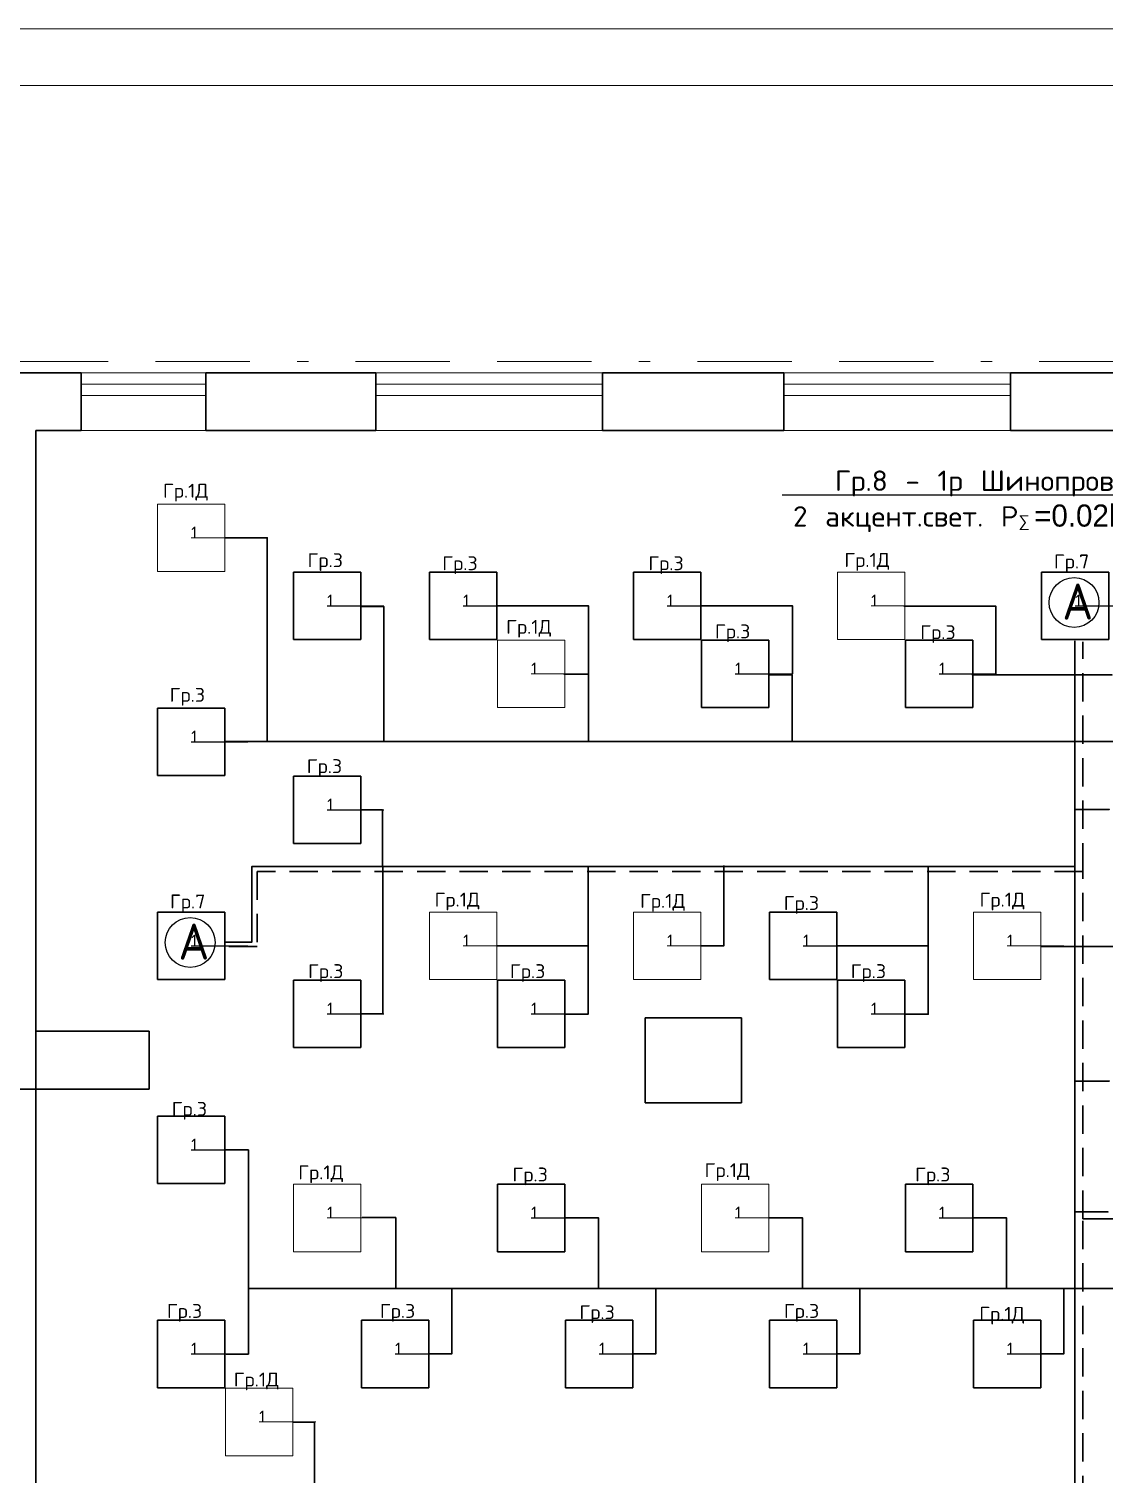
# Model space of a CAD drawing. Header units: metres. Extents: x -472 to 201, y -446 to -235.
# Drawn here: x -107.66 to -98.17, y -325.59 to -312.83 of the extents above; entities that cross this region are included whole.
import ezdxf
from ezdxf import colors
from ezdxf.entities.mleader import LeaderData, LeaderLine
from ezdxf.math import Vec2, Vec3

# ---------------------------------------------------------------- set-up
doc = ezdxf.new("R2010")
doc.units = ezdxf.units.M
doc.header["$MEASUREMENT"] = 0
doc.linetypes.add('( Border )', pattern=[1.751, 0.5, -0.25, 0.5, -0.25, 0.001, -0.25])
doc.linetypes.add('( Hidden )', pattern=[0.375, 0.25, -0.125])
for name, color, linetype, lineweight in [('_Электрика', 7, 'Continuous', 15), ('Level 50', 7, 'Continuous', 0), ('Level 63', 7, 'Continuous', 0)]:
    doc.layers.add(name, color=color, linetype=linetype, lineweight=lineweight)
for name, color, linetype in [('DLXLUM', 220, 'Continuous'), ('DLXLUMEX', 220, 'Continuous'), ('Электрика', 7, 'Continuous')]:
    doc.layers.add(name, color=color, linetype=linetype)
doc.styles.get("Standard").update_dxf_attribs({"font": 'txt.shx'})

# ---------------------------------------------------------------- blocks, each defined once
blk = doc.blocks.new('*U15')
at = {"color": 7, "linetype": 'Continuous', "lineweight": 30}
for p, q in [((-0.425, 0.375), (-0.425, -0.375)), ((-0.425, 0.375), (0.425, 0.375)), ((0.425, 0.375), (0.425, -0.375)), ((-0.425, -0.375), (0.425, -0.375))]:
    blk.add_line(p, q, dxfattribs=at)
blk = doc.blocks.new('*U18')
for p, q in [((297.5, 297.5), (-297.5, 297.5)), ((-297.5, 297.5), (-297.5, -297.5)), ((-297.5, 297.5), (-297.5, -297.5)), ((-297.5, -297.5), (-297.5, 297.5)), ((-297.5, 297.5), (-297.5, 297.5)), ((297.5, 297.5), (-297.5, 297.5)), ((-297.5, 297.5), (-297.5, 297.5)), ((-297.5, 297.5), (297.5, 297.5)), ((-297.5, -297.5), (-297.5, 297.5)), ((-297.5, 297.5), (297.5, 297.5)), ((297.5, -297.5), (297.5, 297.5)), ((297.5, 297.5), (297.5, 297.5)), ((297.5, -297.5), (297.5, 297.5)), ((297.5, 297.5), (297.5, 297.5)), ((297.5, 297.5), (297.5, -297.5)), ((297.5, 297.5), (297.5, -297.5)), ((-297.5, -297.5), (297.5, -297.5)), ((-297.5, -297.5), (-297.5, -297.5)), ((-297.5, -297.5), (297.5, -297.5)), ((297.5, -297.5), (-297.5, -297.5)), ((-297.5, -297.5), (-297.5, -297.5)), ((297.5, -297.5), (-297.5, -297.5)), ((297.5, -297.5), (297.5, -297.5)), ((297.5, -297.5), (297.5, -297.5))]:
    blk.add_line(p, q)
at = {"color": 1}
blk.add_line((0, 0), (500, 0), dxfattribs=at)
at = {"layer": 'DLXLUMEX', "color": 7}
blk.add_text('1', height=100, dxfattribs=at).set_placement((0, 0))
blk = doc.blocks.new('*U80')
for p, q in [((297.5, 297.5), (-297.5, 297.5)), ((-297.5, 297.5), (-297.5, -297.5)), ((-297.5, 297.5), (-297.5, -297.5)), ((-297.5, -297.5), (-297.5, 297.5)), ((-297.5, 297.5), (-297.5, 297.5)), ((297.5, 297.5), (-297.5, 297.5)), ((-297.5, 297.5), (-297.5, 297.5)), ((-297.5, 297.5), (297.5, 297.5)), ((-297.5, -297.5), (-297.5, 297.5)), ((-297.5, 297.5), (297.5, 297.5)), ((297.5, -297.5), (297.5, 297.5)), ((297.5, 297.5), (297.5, 297.5)), ((297.5, -297.5), (297.5, 297.5)), ((297.5, 297.5), (297.5, 297.5)), ((297.5, 297.5), (297.5, -297.5)), ((297.5, 297.5), (297.5, -297.5)), ((-297.5, -297.5), (297.5, -297.5)), ((-297.5, -297.5), (-297.5, -297.5)), ((-297.5, -297.5), (297.5, -297.5)), ((297.5, -297.5), (-297.5, -297.5)), ((-297.5, -297.5), (-297.5, -297.5)), ((297.5, -297.5), (-297.5, -297.5)), ((297.5, -297.5), (297.5, -297.5)), ((297.5, -297.5), (297.5, -297.5))]:
    blk.add_line(p, q)
at = {"color": 1}
blk.add_line((0, 0), (500, 0), dxfattribs=at)
at = {"layer": 'DLXLUMEX', "color": 7}
blk.add_text('1', height=100, dxfattribs=at).set_placement((0, 0))
blk = doc.blocks.new('*U132')
for p, q in [((297.5, 297.5), (-297.5, 297.5)), ((-297.5, 297.5), (-297.5, -297.5)), ((-297.5, 297.5), (-297.5, -297.5)), ((-297.5, -297.5), (-297.5, 297.5)), ((-297.5, 297.5), (-297.5, 297.5)), ((297.5, 297.5), (-297.5, 297.5)), ((-297.5, 297.5), (-297.5, 297.5)), ((-297.5, 297.5), (297.5, 297.5)), ((-297.5, -297.5), (-297.5, 297.5)), ((-297.5, 297.5), (297.5, 297.5)), ((297.5, -297.5), (297.5, 297.5)), ((297.5, 297.5), (297.5, 297.5)), ((297.5, -297.5), (297.5, 297.5)), ((297.5, 297.5), (297.5, 297.5)), ((297.5, 297.5), (297.5, -297.5)), ((297.5, 297.5), (297.5, -297.5)), ((-297.5, -297.5), (297.5, -297.5)), ((-297.5, -297.5), (-297.5, -297.5)), ((297.5, -297.5), (-297.5, -297.5)), ((-297.5, -297.5), (-297.5, -297.5)), ((-297.5, -297.5), (297.5, -297.5)), ((297.5, -297.5), (-297.5, -297.5)), ((297.5, -297.5), (297.5, -297.5)), ((297.5, -297.5), (297.5, -297.5))]:
    blk.add_line(p, q)
at = {"color": 1}
blk.add_line((0, 0), (500, 0), dxfattribs=at)
at = {"layer": 'DLXLUMEX', "color": 7}
blk.add_text('1', height=100, dxfattribs=at).set_placement((0, 0))
blk = doc.blocks.new('*U143')
for p, q in [((297.5, 297.5), (-297.5, 297.5)), ((-297.5, 297.5), (-297.5, -297.5)), ((-297.5, 297.5), (-297.5, -297.5)), ((-297.5, -297.5), (-297.5, 297.5)), ((-297.5, 297.5), (-297.5, 297.5)), ((297.5, 297.5), (-297.5, 297.5)), ((-297.5, 297.5), (-297.5, 297.5)), ((-297.5, 297.5), (297.5, 297.5)), ((-297.5, -297.5), (-297.5, 297.5)), ((-297.5, 297.5), (297.5, 297.5)), ((297.5, -297.5), (297.5, 297.5)), ((297.5, 297.5), (297.5, 297.5)), ((297.5, -297.5), (297.5, 297.5)), ((297.5, 297.5), (297.5, 297.5)), ((297.5, 297.5), (297.5, -297.5)), ((297.5, 297.5), (297.5, -297.5)), ((-297.5, -297.5), (297.5, -297.5)), ((-297.5, -297.5), (-297.5, -297.5)), ((-297.5, -297.5), (297.5, -297.5)), ((297.5, -297.5), (-297.5, -297.5)), ((-297.5, -297.5), (-297.5, -297.5)), ((297.5, -297.5), (-297.5, -297.5)), ((297.5, -297.5), (297.5, -297.5)), ((297.5, -297.5), (297.5, -297.5))]:
    blk.add_line(p, q)
at = {"color": 1}
blk.add_line((0, 0), (500, 0), dxfattribs=at)
at = {"layer": 'DLXLUMEX', "color": 7}
blk.add_text('1', height=100, dxfattribs=at).set_placement((0, 0))
blk = doc.blocks.new('*U154')
for p, q in [((297.5, 297.5), (-297.5, 297.5)), ((-297.5, 297.5), (-297.5, -297.5)), ((-297.5, 297.5), (-297.5, -297.5)), ((-297.5, -297.5), (-297.5, 297.5)), ((-297.5, 297.5), (-297.5, 297.5)), ((297.5, 297.5), (-297.5, 297.5)), ((-297.5, 297.5), (-297.5, 297.5)), ((-297.5, 297.5), (297.5, 297.5)), ((-297.5, -297.5), (-297.5, 297.5)), ((-297.5, 297.5), (297.5, 297.5)), ((297.5, -297.5), (297.5, 297.5)), ((297.5, 297.5), (297.5, 297.5)), ((297.5, -297.5), (297.5, 297.5)), ((297.5, 297.5), (297.5, 297.5)), ((297.5, 297.5), (297.5, -297.5)), ((297.5, 297.5), (297.5, -297.5)), ((-297.5, -297.5), (297.5, -297.5)), ((-297.5, -297.5), (-297.5, -297.5)), ((297.5, -297.5), (-297.5, -297.5)), ((-297.5, -297.5), (-297.5, -297.5)), ((-297.5, -297.5), (297.5, -297.5)), ((297.5, -297.5), (-297.5, -297.5)), ((297.5, -297.5), (297.5, -297.5)), ((297.5, -297.5), (297.5, -297.5))]:
    blk.add_line(p, q)
at = {"color": 1}
blk.add_line((0, 0), (500, 0), dxfattribs=at)
at = {"layer": 'DLXLUMEX', "color": 7}
blk.add_text('1', height=100, dxfattribs=at).set_placement((0, 0))
blk = doc.blocks.new('*U165')
for p, q in [((297.5, 297.5), (-297.5, 297.5)), ((-297.5, 297.5), (-297.5, -297.5)), ((-297.5, 297.5), (-297.5, -297.5)), ((-297.5, -297.5), (-297.5, 297.5)), ((-297.5, 297.5), (-297.5, 297.5)), ((297.5, 297.5), (-297.5, 297.5)), ((-297.5, 297.5), (-297.5, 297.5)), ((-297.5, 297.5), (297.5, 297.5)), ((-297.5, 297.5), (297.5, 297.5)), ((-297.5, -297.5), (-297.5, 297.5)), ((297.5, -297.5), (297.5, 297.5)), ((297.5, 297.5), (297.5, 297.5)), ((297.5, 297.5), (297.5, 297.5)), ((297.5, 297.5), (297.5, -297.5)), ((297.5, -297.5), (297.5, 297.5)), ((297.5, 297.5), (297.5, -297.5)), ((-297.5, -297.5), (297.5, -297.5)), ((-297.5, -297.5), (-297.5, -297.5)), ((-297.5, -297.5), (297.5, -297.5)), ((297.5, -297.5), (-297.5, -297.5)), ((-297.5, -297.5), (-297.5, -297.5)), ((297.5, -297.5), (-297.5, -297.5)), ((297.5, -297.5), (297.5, -297.5)), ((297.5, -297.5), (297.5, -297.5))]:
    blk.add_line(p, q)
at = {"color": 1}
blk.add_line((0, 0), (500, 0), dxfattribs=at)
at = {"layer": 'DLXLUMEX', "color": 7}
blk.add_text('1', height=100, dxfattribs=at).set_placement((0, 0))
blk = doc.blocks.new('*U176')
for p, q in [((297.5, 297.5), (-297.5, 297.5)), ((-297.5, 297.5), (-297.5, -297.5)), ((-297.5, 297.5), (-297.5, -297.5)), ((-297.5, -297.5), (-297.5, 297.5)), ((-297.5, 297.5), (-297.5, 297.5)), ((297.5, 297.5), (-297.5, 297.5)), ((-297.5, 297.5), (-297.5, 297.5)), ((-297.5, 297.5), (297.5, 297.5)), ((-297.5, -297.5), (-297.5, 297.5)), ((-297.5, 297.5), (297.5, 297.5)), ((297.5, -297.5), (297.5, 297.5)), ((297.5, 297.5), (297.5, 297.5)), ((297.5, -297.5), (297.5, 297.5)), ((297.5, 297.5), (297.5, 297.5)), ((297.5, 297.5), (297.5, -297.5)), ((297.5, 297.5), (297.5, -297.5)), ((-297.5, -297.5), (297.5, -297.5)), ((-297.5, -297.5), (-297.5, -297.5)), ((297.5, -297.5), (-297.5, -297.5)), ((-297.5, -297.5), (-297.5, -297.5)), ((-297.5, -297.5), (297.5, -297.5)), ((297.5, -297.5), (-297.5, -297.5)), ((297.5, -297.5), (297.5, -297.5)), ((297.5, -297.5), (297.5, -297.5))]:
    blk.add_line(p, q)
at = {"color": 1}
blk.add_line((0, 0), (500, 0), dxfattribs=at)
at = {"layer": 'DLXLUMEX', "color": 7}
blk.add_text('1', height=100, dxfattribs=at).set_placement((0, 0))
blk = doc.blocks.new('*U187')
for p, q in [((297.5, 297.5), (-297.5, 297.5)), ((-297.5, 297.5), (-297.5, -297.5)), ((-297.5, 297.5), (-297.5, -297.5)), ((-297.5, -297.5), (-297.5, 297.5)), ((-297.5, 297.5), (-297.5, 297.5)), ((297.5, 297.5), (-297.5, 297.5)), ((-297.5, 297.5), (-297.5, 297.5)), ((-297.5, 297.5), (297.5, 297.5)), ((-297.5, -297.5), (-297.5, 297.5)), ((-297.5, 297.5), (297.5, 297.5)), ((297.5, -297.5), (297.5, 297.5)), ((297.5, 297.5), (297.5, 297.5)), ((297.5, -297.5), (297.5, 297.5)), ((297.5, 297.5), (297.5, 297.5)), ((297.5, 297.5), (297.5, -297.5)), ((297.5, 297.5), (297.5, -297.5)), ((-297.5, -297.5), (297.5, -297.5)), ((-297.5, -297.5), (-297.5, -297.5)), ((-297.5, -297.5), (297.5, -297.5)), ((297.5, -297.5), (-297.5, -297.5)), ((-297.5, -297.5), (-297.5, -297.5)), ((297.5, -297.5), (-297.5, -297.5)), ((297.5, -297.5), (297.5, -297.5)), ((297.5, -297.5), (297.5, -297.5))]:
    blk.add_line(p, q)
at = {"color": 1}
blk.add_line((0, 0), (500, 0), dxfattribs=at)
at = {"layer": 'DLXLUMEX', "color": 7}
blk.add_text('1', height=100, dxfattribs=at).set_placement((0, 0))
blk = doc.blocks.new('*U198')
for p, q in [((297.5, 297.5), (-297.5, 297.5)), ((-297.5, 297.5), (-297.5, -297.5)), ((-297.5, 297.5), (-297.5, -297.5)), ((-297.5, -297.5), (-297.5, 297.5)), ((-297.5, 297.5), (-297.5, 297.5)), ((297.5, 297.5), (-297.5, 297.5)), ((-297.5, 297.5), (-297.5, 297.5)), ((-297.5, 297.5), (297.5, 297.5)), ((-297.5, -297.5), (-297.5, 297.5)), ((-297.5, 297.5), (297.5, 297.5)), ((297.5, -297.5), (297.5, 297.5)), ((297.5, 297.5), (297.5, 297.5)), ((297.5, -297.5), (297.5, 297.5)), ((297.5, 297.5), (297.5, 297.5)), ((297.5, 297.5), (297.5, -297.5)), ((297.5, 297.5), (297.5, -297.5)), ((-297.5, -297.5), (297.5, -297.5)), ((-297.5, -297.5), (-297.5, -297.5)), ((297.5, -297.5), (-297.5, -297.5)), ((-297.5, -297.5), (-297.5, -297.5)), ((-297.5, -297.5), (297.5, -297.5)), ((297.5, -297.5), (-297.5, -297.5)), ((297.5, -297.5), (297.5, -297.5)), ((297.5, -297.5), (297.5, -297.5))]:
    blk.add_line(p, q)
at = {"color": 1}
blk.add_line((0, 0), (500, 0), dxfattribs=at)
at = {"layer": 'DLXLUMEX', "color": 7}
blk.add_text('1', height=100, dxfattribs=at).set_placement((0, 0))
blk = doc.blocks.new('*U19')
for p, q in [((297.5, 297.5), (-297.5, 297.5)), ((-297.5, 297.5), (-297.5, -297.5)), ((-297.5, 297.5), (-297.5, -297.5)), ((-297.5, -297.5), (-297.5, 297.5)), ((-297.5, 297.5), (-297.5, 297.5)), ((297.5, 297.5), (-297.5, 297.5)), ((-297.5, 297.5), (-297.5, 297.5)), ((-297.5, 297.5), (297.5, 297.5)), ((-297.5, -297.5), (-297.5, 297.5)), ((-297.5, 297.5), (297.5, 297.5)), ((297.5, -297.5), (297.5, 297.5)), ((297.5, 297.5), (297.5, 297.5)), ((297.5, -297.5), (297.5, 297.5)), ((297.5, 297.5), (297.5, 297.5)), ((297.5, 297.5), (297.5, -297.5)), ((297.5, 297.5), (297.5, -297.5)), ((-297.5, -297.5), (297.5, -297.5)), ((-297.5, -297.5), (-297.5, -297.5)), ((-297.5, -297.5), (297.5, -297.5)), ((297.5, -297.5), (-297.5, -297.5)), ((-297.5, -297.5), (-297.5, -297.5)), ((297.5, -297.5), (-297.5, -297.5)), ((297.5, -297.5), (297.5, -297.5)), ((297.5, -297.5), (297.5, -297.5))]:
    blk.add_line(p, q)
at = {"color": 1}
blk.add_line((0, 0), (500, 0), dxfattribs=at)
at = {"layer": 'DLXLUMEX', "color": 7}
blk.add_text('1', height=100, dxfattribs=at).set_placement((0, 0))
blk = doc.blocks.new('*U63')
for p, q in [((297.5, 297.5), (-297.5, 297.5)), ((-297.5, 297.5), (-297.5, -297.5)), ((-297.5, 297.5), (-297.5, -297.5)), ((-297.5, -297.5), (-297.5, 297.5)), ((-297.5, 297.5), (-297.5, 297.5)), ((297.5, 297.5), (-297.5, 297.5)), ((-297.5, 297.5), (-297.5, 297.5)), ((-297.5, 297.5), (297.5, 297.5)), ((-297.5, -297.5), (-297.5, 297.5)), ((-297.5, 297.5), (297.5, 297.5)), ((297.5, -297.5), (297.5, 297.5)), ((297.5, 297.5), (297.5, 297.5)), ((297.5, -297.5), (297.5, 297.5)), ((297.5, 297.5), (297.5, 297.5)), ((297.5, 297.5), (297.5, -297.5)), ((297.5, 297.5), (297.5, -297.5)), ((-297.5, -297.5), (297.5, -297.5)), ((-297.5, -297.5), (-297.5, -297.5)), ((-297.5, -297.5), (297.5, -297.5)), ((297.5, -297.5), (-297.5, -297.5)), ((-297.5, -297.5), (-297.5, -297.5)), ((297.5, -297.5), (-297.5, -297.5)), ((297.5, -297.5), (297.5, -297.5)), ((297.5, -297.5), (297.5, -297.5))]:
    blk.add_line(p, q)
at = {"color": 1}
blk.add_line((0, 0), (500, 0), dxfattribs=at)
at = {"layer": 'DLXLUMEX', "color": 7}
blk.add_text('1', height=100, dxfattribs=at).set_placement((0, 0))
blk = doc.blocks.new('*U64')
for p, q in [((297.5, 297.5), (-297.5, 297.5)), ((-297.5, 297.5), (-297.5, -297.5)), ((-297.5, 297.5), (-297.5, -297.5)), ((-297.5, -297.5), (-297.5, 297.5)), ((-297.5, 297.5), (-297.5, 297.5)), ((-297.5, 297.5), (-297.5, 297.5)), ((-297.5, 297.5), (297.5, 297.5)), ((297.5, 297.5), (-297.5, 297.5)), ((-297.5, -297.5), (-297.5, 297.5)), ((-297.5, 297.5), (297.5, 297.5)), ((297.5, -297.5), (297.5, 297.5)), ((297.5, 297.5), (297.5, 297.5)), ((297.5, -297.5), (297.5, 297.5)), ((297.5, 297.5), (297.5, 297.5)), ((297.5, 297.5), (297.5, -297.5)), ((297.5, 297.5), (297.5, -297.5)), ((-297.5, -297.5), (297.5, -297.5)), ((-297.5, -297.5), (-297.5, -297.5)), ((-297.5, -297.5), (297.5, -297.5)), ((297.5, -297.5), (-297.5, -297.5)), ((-297.5, -297.5), (-297.5, -297.5)), ((297.5, -297.5), (-297.5, -297.5)), ((297.5, -297.5), (297.5, -297.5)), ((297.5, -297.5), (297.5, -297.5))]:
    blk.add_line(p, q)
at = {"color": 1}
blk.add_line((0, 0), (500, 0), dxfattribs=at)
at = {"layer": 'DLXLUMEX', "color": 7}
blk.add_text('1', height=100, dxfattribs=at).set_placement((0, 0))
blk = doc.blocks.new('*U65')
for p, q in [((297.5, 297.5), (-297.5, 297.5)), ((-297.5, 297.5), (-297.5, -297.5)), ((-297.5, 297.5), (-297.5, -297.5)), ((-297.5, -297.5), (-297.5, 297.5)), ((-297.5, 297.5), (-297.5, 297.5)), ((297.5, 297.5), (-297.5, 297.5)), ((-297.5, 297.5), (-297.5, 297.5)), ((-297.5, 297.5), (297.5, 297.5)), ((-297.5, -297.5), (-297.5, 297.5)), ((-297.5, 297.5), (297.5, 297.5)), ((297.5, -297.5), (297.5, 297.5)), ((297.5, 297.5), (297.5, 297.5)), ((297.5, -297.5), (297.5, 297.5)), ((297.5, 297.5), (297.5, 297.5)), ((297.5, 297.5), (297.5, -297.5)), ((297.5, 297.5), (297.5, -297.5)), ((-297.5, -297.5), (297.5, -297.5)), ((-297.5, -297.5), (-297.5, -297.5)), ((-297.5, -297.5), (297.5, -297.5)), ((297.5, -297.5), (-297.5, -297.5)), ((-297.5, -297.5), (-297.5, -297.5)), ((297.5, -297.5), (-297.5, -297.5)), ((297.5, -297.5), (297.5, -297.5)), ((297.5, -297.5), (297.5, -297.5))]:
    blk.add_line(p, q)
at = {"color": 1}
blk.add_line((0, 0), (500, 0), dxfattribs=at)
at = {"layer": 'DLXLUMEX', "color": 7}
blk.add_text('1', height=100, dxfattribs=at).set_placement((0, 0))
blk = doc.blocks.new('*U66')
for p, q in [((297.5, 297.5), (-297.5, 297.5)), ((-297.5, 297.5), (-297.5, -297.5)), ((-297.5, 297.5), (-297.5, -297.5)), ((-297.5, -297.5), (-297.5, 297.5)), ((-297.5, 297.5), (-297.5, 297.5)), ((297.5, 297.5), (-297.5, 297.5)), ((-297.5, 297.5), (-297.5, 297.5)), ((-297.5, 297.5), (297.5, 297.5)), ((-297.5, -297.5), (-297.5, 297.5)), ((-297.5, 297.5), (297.5, 297.5)), ((297.5, -297.5), (297.5, 297.5)), ((297.5, 297.5), (297.5, 297.5)), ((297.5, -297.5), (297.5, 297.5)), ((297.5, 297.5), (297.5, 297.5)), ((297.5, 297.5), (297.5, -297.5)), ((297.5, 297.5), (297.5, -297.5)), ((-297.5, -297.5), (297.5, -297.5)), ((-297.5, -297.5), (-297.5, -297.5)), ((297.5, -297.5), (-297.5, -297.5)), ((-297.5, -297.5), (-297.5, -297.5)), ((-297.5, -297.5), (297.5, -297.5)), ((297.5, -297.5), (-297.5, -297.5)), ((297.5, -297.5), (297.5, -297.5)), ((297.5, -297.5), (297.5, -297.5))]:
    blk.add_line(p, q)
at = {"color": 1}
blk.add_line((0, 0), (500, 0), dxfattribs=at)
at = {"layer": 'DLXLUMEX', "color": 7}
blk.add_text('1', height=100, dxfattribs=at).set_placement((0, 0))
blk = doc.blocks.new('*U69')
for p, q in [((297.5, 297.5), (-297.5, 297.5)), ((-297.5, 297.5), (-297.5, -297.5)), ((-297.5, 297.5), (-297.5, -297.5)), ((-297.5, -297.5), (-297.5, 297.5)), ((-297.5, 297.5), (-297.5, 297.5)), ((297.5, 297.5), (-297.5, 297.5)), ((-297.5, 297.5), (-297.5, 297.5)), ((-297.5, 297.5), (297.5, 297.5)), ((-297.5, -297.5), (-297.5, 297.5)), ((-297.5, 297.5), (297.5, 297.5)), ((297.5, -297.5), (297.5, 297.5)), ((297.5, 297.5), (297.5, 297.5)), ((297.5, -297.5), (297.5, 297.5)), ((297.5, 297.5), (297.5, 297.5)), ((297.5, 297.5), (297.5, -297.5)), ((297.5, 297.5), (297.5, -297.5)), ((-297.5, -297.5), (297.5, -297.5)), ((-297.5, -297.5), (-297.5, -297.5)), ((-297.5, -297.5), (297.5, -297.5)), ((297.5, -297.5), (-297.5, -297.5)), ((-297.5, -297.5), (-297.5, -297.5)), ((297.5, -297.5), (-297.5, -297.5)), ((297.5, -297.5), (297.5, -297.5)), ((297.5, -297.5), (297.5, -297.5))]:
    blk.add_line(p, q)
at = {"color": 1}
blk.add_line((0, 0), (500, 0), dxfattribs=at)
at = {"layer": 'DLXLUMEX', "color": 7}
blk.add_text('1', height=100, dxfattribs=at).set_placement((0, 0))
blk = doc.blocks.new('*U81')
for p, q in [((297.5, 297.5), (-297.5, 297.5)), ((-297.5, 297.5), (-297.5, -297.5)), ((-297.5, 297.5), (-297.5, -297.5)), ((-297.5, -297.5), (-297.5, 297.5)), ((-297.5, 297.5), (-297.5, 297.5)), ((297.5, 297.5), (-297.5, 297.5)), ((-297.5, 297.5), (-297.5, 297.5)), ((-297.5, 297.5), (297.5, 297.5)), ((-297.5, -297.5), (-297.5, 297.5)), ((-297.5, 297.5), (297.5, 297.5)), ((297.5, -297.5), (297.5, 297.5)), ((297.5, 297.5), (297.5, 297.5)), ((297.5, -297.5), (297.5, 297.5)), ((297.5, 297.5), (297.5, 297.5)), ((297.5, 297.5), (297.5, -297.5)), ((297.5, 297.5), (297.5, -297.5)), ((-297.5, -297.5), (297.5, -297.5)), ((-297.5, -297.5), (-297.5, -297.5)), ((-297.5, -297.5), (297.5, -297.5)), ((297.5, -297.5), (-297.5, -297.5)), ((-297.5, -297.5), (-297.5, -297.5)), ((297.5, -297.5), (-297.5, -297.5)), ((297.5, -297.5), (297.5, -297.5)), ((297.5, -297.5), (297.5, -297.5))]:
    blk.add_line(p, q)
at = {"color": 1}
blk.add_line((0, 0), (500, 0), dxfattribs=at)
at = {"layer": 'DLXLUMEX', "color": 7}
blk.add_text('1', height=100, dxfattribs=at).set_placement((0, 0))
blk = doc.blocks.new('*U107')
for p, q in [((297.5, 297.5), (-297.5, 297.5)), ((-297.5, 297.5), (-297.5, -297.5)), ((-297.5, 297.5), (-297.5, -297.5)), ((-297.5, -297.5), (-297.5, 297.5)), ((-297.5, 297.5), (-297.5, 297.5)), ((297.5, 297.5), (-297.5, 297.5)), ((-297.5, 297.5), (-297.5, 297.5)), ((-297.5, 297.5), (297.5, 297.5)), ((-297.5, -297.5), (-297.5, 297.5)), ((-297.5, 297.5), (297.5, 297.5)), ((297.5, -297.5), (297.5, 297.5)), ((297.5, 297.5), (297.5, 297.5)), ((297.5, -297.5), (297.5, 297.5)), ((297.5, 297.5), (297.5, 297.5)), ((297.5, 297.5), (297.5, -297.5)), ((297.5, 297.5), (297.5, -297.5)), ((-297.5, -297.5), (297.5, -297.5)), ((-297.5, -297.5), (-297.5, -297.5)), ((-297.5, -297.5), (297.5, -297.5)), ((297.5, -297.5), (-297.5, -297.5)), ((-297.5, -297.5), (-297.5, -297.5)), ((297.5, -297.5), (-297.5, -297.5)), ((297.5, -297.5), (297.5, -297.5)), ((297.5, -297.5), (297.5, -297.5))]:
    blk.add_line(p, q)
at = {"color": 1}
blk.add_line((0, 0), (500, 0), dxfattribs=at)
at = {"layer": 'DLXLUMEX', "color": 7}
blk.add_text('1', height=100, dxfattribs=at).set_placement((0, 0))
blk = doc.blocks.new('*U127')
for p, q in [((297.5, 297.5), (-297.5, 297.5)), ((-297.5, 297.5), (-297.5, -297.5)), ((-297.5, 297.5), (-297.5, -297.5)), ((-297.5, -297.5), (-297.5, 297.5)), ((-297.5, 297.5), (-297.5, 297.5)), ((297.5, 297.5), (-297.5, 297.5)), ((-297.5, 297.5), (-297.5, 297.5)), ((-297.5, 297.5), (297.5, 297.5)), ((-297.5, -297.5), (-297.5, 297.5)), ((-297.5, 297.5), (297.5, 297.5)), ((297.5, -297.5), (297.5, 297.5)), ((297.5, 297.5), (297.5, 297.5)), ((297.5, -297.5), (297.5, 297.5)), ((297.5, 297.5), (297.5, 297.5)), ((297.5, 297.5), (297.5, -297.5)), ((297.5, 297.5), (297.5, -297.5)), ((-297.5, -297.5), (297.5, -297.5)), ((-297.5, -297.5), (-297.5, -297.5)), ((-297.5, -297.5), (297.5, -297.5)), ((297.5, -297.5), (-297.5, -297.5)), ((-297.5, -297.5), (-297.5, -297.5)), ((297.5, -297.5), (-297.5, -297.5)), ((297.5, -297.5), (297.5, -297.5)), ((297.5, -297.5), (297.5, -297.5))]:
    blk.add_line(p, q)
at = {"color": 1}
blk.add_line((0, 0), (500, 0), dxfattribs=at)
at = {"layer": 'DLXLUMEX', "color": 7}
blk.add_text('1', height=100, dxfattribs=at).set_placement((0, 0))
blk = doc.blocks.new('*U129')
for p, q in [((297.5, 297.5), (-297.5, 297.5)), ((-297.5, 297.5), (-297.5, -297.5)), ((-297.5, 297.5), (-297.5, -297.5)), ((-297.5, -297.5), (-297.5, 297.5)), ((-297.5, 297.5), (-297.5, 297.5)), ((-297.5, 297.5), (-297.5, 297.5)), ((-297.5, 297.5), (297.5, 297.5)), ((297.5, 297.5), (-297.5, 297.5)), ((-297.5, -297.5), (-297.5, 297.5)), ((-297.5, 297.5), (297.5, 297.5)), ((297.5, -297.5), (297.5, 297.5)), ((297.5, 297.5), (297.5, 297.5)), ((297.5, -297.5), (297.5, 297.5)), ((297.5, 297.5), (297.5, 297.5)), ((297.5, 297.5), (297.5, -297.5)), ((297.5, 297.5), (297.5, -297.5)), ((-297.5, -297.5), (297.5, -297.5)), ((-297.5, -297.5), (-297.5, -297.5)), ((-297.5, -297.5), (297.5, -297.5)), ((297.5, -297.5), (-297.5, -297.5)), ((-297.5, -297.5), (-297.5, -297.5)), ((297.5, -297.5), (-297.5, -297.5)), ((297.5, -297.5), (297.5, -297.5)), ((297.5, -297.5), (297.5, -297.5))]:
    blk.add_line(p, q)
at = {"color": 1}
blk.add_line((0, 0), (500, 0), dxfattribs=at)
at = {"layer": 'DLXLUMEX', "color": 7}
blk.add_text('1', height=100, dxfattribs=at).set_placement((0, 0))
blk = doc.blocks.new('*U130')
for p, q in [((297.5, 297.5), (-297.5, 297.5)), ((-297.5, 297.5), (-297.5, -297.5)), ((-297.5, 297.5), (-297.5, -297.5)), ((-297.5, -297.5), (-297.5, 297.5)), ((-297.5, 297.5), (-297.5, 297.5)), ((297.5, 297.5), (-297.5, 297.5)), ((-297.5, 297.5), (-297.5, 297.5)), ((-297.5, 297.5), (297.5, 297.5)), ((-297.5, -297.5), (-297.5, 297.5)), ((-297.5, 297.5), (297.5, 297.5)), ((297.5, -297.5), (297.5, 297.5)), ((297.5, 297.5), (297.5, 297.5)), ((297.5, -297.5), (297.5, 297.5)), ((297.5, 297.5), (297.5, 297.5)), ((297.5, 297.5), (297.5, -297.5)), ((297.5, 297.5), (297.5, -297.5)), ((-297.5, -297.5), (297.5, -297.5)), ((-297.5, -297.5), (-297.5, -297.5)), ((-297.5, -297.5), (297.5, -297.5)), ((297.5, -297.5), (-297.5, -297.5)), ((-297.5, -297.5), (-297.5, -297.5)), ((297.5, -297.5), (-297.5, -297.5)), ((297.5, -297.5), (297.5, -297.5)), ((297.5, -297.5), (297.5, -297.5))]:
    blk.add_line(p, q)
at = {"color": 1}
blk.add_line((0, 0), (500, 0), dxfattribs=at)
at = {"layer": 'DLXLUMEX', "color": 7}
blk.add_text('1', height=100, dxfattribs=at).set_placement((0, 0))
blk = doc.blocks.new('*U131')
for p, q in [((297.5, 297.5), (-297.5, 297.5)), ((-297.5, 297.5), (-297.5, -297.5)), ((-297.5, 297.5), (-297.5, -297.5)), ((-297.5, -297.5), (-297.5, 297.5)), ((-297.5, 297.5), (-297.5, 297.5)), ((297.5, 297.5), (-297.5, 297.5)), ((-297.5, 297.5), (-297.5, 297.5)), ((-297.5, 297.5), (297.5, 297.5)), ((-297.5, -297.5), (-297.5, 297.5)), ((-297.5, 297.5), (297.5, 297.5)), ((297.5, -297.5), (297.5, 297.5)), ((297.5, 297.5), (297.5, 297.5)), ((297.5, -297.5), (297.5, 297.5)), ((297.5, 297.5), (297.5, 297.5)), ((297.5, 297.5), (297.5, -297.5)), ((297.5, 297.5), (297.5, -297.5)), ((-297.5, -297.5), (297.5, -297.5)), ((-297.5, -297.5), (-297.5, -297.5)), ((-297.5, -297.5), (297.5, -297.5)), ((297.5, -297.5), (-297.5, -297.5)), ((-297.5, -297.5), (-297.5, -297.5)), ((297.5, -297.5), (-297.5, -297.5)), ((297.5, -297.5), (297.5, -297.5)), ((297.5, -297.5), (297.5, -297.5))]:
    blk.add_line(p, q)
at = {"color": 1}
blk.add_line((0, 0), (500, 0), dxfattribs=at)
at = {"layer": 'DLXLUMEX', "color": 7}
blk.add_text('1', height=100, dxfattribs=at).set_placement((0, 0))
blk = doc.blocks.new('*U133')
for p, q in [((297.5, 297.5), (-297.5, 297.5)), ((-297.5, 297.5), (-297.5, -297.5)), ((-297.5, 297.5), (-297.5, -297.5)), ((-297.5, -297.5), (-297.5, 297.5)), ((-297.5, 297.5), (-297.5, 297.5)), ((297.5, 297.5), (-297.5, 297.5)), ((-297.5, 297.5), (-297.5, 297.5)), ((-297.5, 297.5), (297.5, 297.5)), ((-297.5, -297.5), (-297.5, 297.5)), ((-297.5, 297.5), (297.5, 297.5)), ((297.5, -297.5), (297.5, 297.5)), ((297.5, 297.5), (297.5, 297.5)), ((297.5, -297.5), (297.5, 297.5)), ((297.5, 297.5), (297.5, 297.5)), ((297.5, 297.5), (297.5, -297.5)), ((297.5, 297.5), (297.5, -297.5)), ((-297.5, -297.5), (297.5, -297.5)), ((-297.5, -297.5), (-297.5, -297.5)), ((-297.5, -297.5), (297.5, -297.5)), ((297.5, -297.5), (-297.5, -297.5)), ((-297.5, -297.5), (-297.5, -297.5)), ((297.5, -297.5), (-297.5, -297.5)), ((297.5, -297.5), (297.5, -297.5)), ((297.5, -297.5), (297.5, -297.5))]:
    blk.add_line(p, q)
at = {"color": 1}
blk.add_line((0, 0), (500, 0), dxfattribs=at)
at = {"layer": 'DLXLUMEX', "color": 7}
blk.add_text('1', height=100, dxfattribs=at).set_placement((0, 0))
blk = doc.blocks.new('*U134')
for p, q in [((297.5, 297.5), (-297.5, 297.5)), ((-297.5, 297.5), (-297.5, -297.5)), ((-297.5, 297.5), (-297.5, -297.5)), ((-297.5, -297.5), (-297.5, 297.5)), ((-297.5, 297.5), (-297.5, 297.5)), ((297.5, 297.5), (-297.5, 297.5)), ((-297.5, 297.5), (-297.5, 297.5)), ((-297.5, 297.5), (297.5, 297.5)), ((-297.5, -297.5), (-297.5, 297.5)), ((-297.5, 297.5), (297.5, 297.5)), ((297.5, -297.5), (297.5, 297.5)), ((297.5, 297.5), (297.5, 297.5)), ((297.5, -297.5), (297.5, 297.5)), ((297.5, 297.5), (297.5, 297.5)), ((297.5, 297.5), (297.5, -297.5)), ((297.5, 297.5), (297.5, -297.5)), ((-297.5, -297.5), (297.5, -297.5)), ((-297.5, -297.5), (-297.5, -297.5)), ((-297.5, -297.5), (297.5, -297.5)), ((297.5, -297.5), (-297.5, -297.5)), ((-297.5, -297.5), (-297.5, -297.5)), ((297.5, -297.5), (-297.5, -297.5)), ((297.5, -297.5), (297.5, -297.5)), ((297.5, -297.5), (297.5, -297.5))]:
    blk.add_line(p, q)
at = {"color": 1}
blk.add_line((0, 0), (500, 0), dxfattribs=at)
at = {"layer": 'DLXLUMEX', "color": 7}
blk.add_text('1', height=100, dxfattribs=at).set_placement((0, 0))
blk = doc.blocks.new('*U135')
for p, q in [((297.5, 297.5), (-297.5, 297.5)), ((-297.5, 297.5), (-297.5, -297.5)), ((-297.5, 297.5), (-297.5, -297.5)), ((-297.5, -297.5), (-297.5, 297.5)), ((-297.5, 297.5), (-297.5, 297.5)), ((297.5, 297.5), (-297.5, 297.5)), ((-297.5, 297.5), (-297.5, 297.5)), ((-297.5, 297.5), (297.5, 297.5)), ((-297.5, -297.5), (-297.5, 297.5)), ((-297.5, 297.5), (297.5, 297.5)), ((297.5, -297.5), (297.5, 297.5)), ((297.5, 297.5), (297.5, 297.5)), ((297.5, -297.5), (297.5, 297.5)), ((297.5, 297.5), (297.5, 297.5)), ((297.5, 297.5), (297.5, -297.5)), ((297.5, 297.5), (297.5, -297.5)), ((-297.5, -297.5), (297.5, -297.5)), ((-297.5, -297.5), (-297.5, -297.5)), ((297.5, -297.5), (-297.5, -297.5)), ((-297.5, -297.5), (-297.5, -297.5)), ((-297.5, -297.5), (297.5, -297.5)), ((297.5, -297.5), (-297.5, -297.5)), ((297.5, -297.5), (297.5, -297.5)), ((297.5, -297.5), (297.5, -297.5))]:
    blk.add_line(p, q)
at = {"color": 1}
blk.add_line((0, 0), (500, 0), dxfattribs=at)
at = {"layer": 'DLXLUMEX', "color": 7}
blk.add_text('1', height=100, dxfattribs=at).set_placement((0, 0))
blk = doc.blocks.new('*U136')
for p, q in [((297.5, 297.5), (-297.5, 297.5)), ((-297.5, 297.5), (-297.5, -297.5)), ((-297.5, 297.5), (-297.5, -297.5)), ((-297.5, -297.5), (-297.5, 297.5)), ((-297.5, 297.5), (-297.5, 297.5)), ((297.5, 297.5), (-297.5, 297.5)), ((-297.5, 297.5), (-297.5, 297.5)), ((-297.5, 297.5), (297.5, 297.5)), ((-297.5, -297.5), (-297.5, 297.5)), ((-297.5, 297.5), (297.5, 297.5)), ((297.5, -297.5), (297.5, 297.5)), ((297.5, 297.5), (297.5, 297.5)), ((297.5, -297.5), (297.5, 297.5)), ((297.5, 297.5), (297.5, 297.5)), ((297.5, 297.5), (297.5, -297.5)), ((297.5, 297.5), (297.5, -297.5)), ((-297.5, -297.5), (297.5, -297.5)), ((-297.5, -297.5), (-297.5, -297.5)), ((-297.5, -297.5), (297.5, -297.5)), ((297.5, -297.5), (-297.5, -297.5)), ((-297.5, -297.5), (-297.5, -297.5)), ((297.5, -297.5), (-297.5, -297.5)), ((297.5, -297.5), (297.5, -297.5)), ((297.5, -297.5), (297.5, -297.5))]:
    blk.add_line(p, q)
at = {"color": 1}
blk.add_line((0, 0), (500, 0), dxfattribs=at)
at = {"layer": 'DLXLUMEX', "color": 7}
blk.add_text('1', height=100, dxfattribs=at).set_placement((0, 0))
blk = doc.blocks.new('*U146')
for p, q in [((297.5, 297.5), (-297.5, 297.5)), ((-297.5, 297.5), (-297.5, -297.5)), ((-297.5, 297.5), (-297.5, -297.5)), ((-297.5, -297.5), (-297.5, 297.5)), ((-297.5, 297.5), (-297.5, 297.5)), ((297.5, 297.5), (-297.5, 297.5)), ((-297.5, 297.5), (-297.5, 297.5)), ((-297.5, 297.5), (297.5, 297.5)), ((-297.5, -297.5), (-297.5, 297.5)), ((-297.5, 297.5), (297.5, 297.5)), ((297.5, -297.5), (297.5, 297.5)), ((297.5, 297.5), (297.5, 297.5)), ((297.5, -297.5), (297.5, 297.5)), ((297.5, 297.5), (297.5, 297.5)), ((297.5, 297.5), (297.5, -297.5)), ((297.5, 297.5), (297.5, -297.5)), ((-297.5, -297.5), (297.5, -297.5)), ((-297.5, -297.5), (-297.5, -297.5)), ((-297.5, -297.5), (297.5, -297.5)), ((297.5, -297.5), (-297.5, -297.5)), ((-297.5, -297.5), (-297.5, -297.5)), ((297.5, -297.5), (-297.5, -297.5)), ((297.5, -297.5), (297.5, -297.5)), ((297.5, -297.5), (297.5, -297.5))]:
    blk.add_line(p, q)
at = {"color": 1}
blk.add_line((0, 0), (500, 0), dxfattribs=at)
at = {"layer": 'DLXLUMEX', "color": 7}
blk.add_text('1', height=100, dxfattribs=at).set_placement((0, 0))
blk = doc.blocks.new('*U147')
for p, q in [((297.5, 297.5), (-297.5, 297.5)), ((-297.5, 297.5), (-297.5, -297.5)), ((-297.5, 297.5), (-297.5, -297.5)), ((-297.5, -297.5), (-297.5, 297.5)), ((-297.5, 297.5), (-297.5, 297.5)), ((-297.5, 297.5), (-297.5, 297.5)), ((-297.5, 297.5), (297.5, 297.5)), ((297.5, 297.5), (-297.5, 297.5)), ((-297.5, -297.5), (-297.5, 297.5)), ((-297.5, 297.5), (297.5, 297.5)), ((297.5, -297.5), (297.5, 297.5)), ((297.5, 297.5), (297.5, 297.5)), ((297.5, -297.5), (297.5, 297.5)), ((297.5, 297.5), (297.5, 297.5)), ((297.5, 297.5), (297.5, -297.5)), ((297.5, 297.5), (297.5, -297.5)), ((-297.5, -297.5), (297.5, -297.5)), ((-297.5, -297.5), (-297.5, -297.5)), ((-297.5, -297.5), (297.5, -297.5)), ((297.5, -297.5), (-297.5, -297.5)), ((-297.5, -297.5), (-297.5, -297.5)), ((297.5, -297.5), (-297.5, -297.5)), ((297.5, -297.5), (297.5, -297.5)), ((297.5, -297.5), (297.5, -297.5))]:
    blk.add_line(p, q)
at = {"color": 1}
blk.add_line((0, 0), (500, 0), dxfattribs=at)
at = {"layer": 'DLXLUMEX', "color": 7}
blk.add_text('1', height=100, dxfattribs=at).set_placement((0, 0))
blk = doc.blocks.new('*U148')
for p, q in [((297.5, 297.5), (-297.5, 297.5)), ((-297.5, 297.5), (-297.5, -297.5)), ((-297.5, 297.5), (-297.5, -297.5)), ((-297.5, -297.5), (-297.5, 297.5)), ((-297.5, 297.5), (-297.5, 297.5)), ((297.5, 297.5), (-297.5, 297.5)), ((-297.5, 297.5), (-297.5, 297.5)), ((-297.5, 297.5), (297.5, 297.5)), ((-297.5, -297.5), (-297.5, 297.5)), ((-297.5, 297.5), (297.5, 297.5)), ((297.5, -297.5), (297.5, 297.5)), ((297.5, 297.5), (297.5, 297.5)), ((297.5, -297.5), (297.5, 297.5)), ((297.5, 297.5), (297.5, 297.5)), ((297.5, 297.5), (297.5, -297.5)), ((297.5, 297.5), (297.5, -297.5)), ((-297.5, -297.5), (297.5, -297.5)), ((-297.5, -297.5), (-297.5, -297.5)), ((-297.5, -297.5), (297.5, -297.5)), ((297.5, -297.5), (-297.5, -297.5)), ((-297.5, -297.5), (-297.5, -297.5)), ((297.5, -297.5), (-297.5, -297.5)), ((297.5, -297.5), (297.5, -297.5)), ((297.5, -297.5), (297.5, -297.5))]:
    blk.add_line(p, q)
at = {"color": 1}
blk.add_line((0, 0), (500, 0), dxfattribs=at)
at = {"layer": 'DLXLUMEX', "color": 7}
blk.add_text('1', height=100, dxfattribs=at).set_placement((0, 0))
blk = doc.blocks.new('*U149')
for p, q in [((297.5, 297.5), (-297.5, 297.5)), ((-297.5, 297.5), (-297.5, -297.5)), ((-297.5, 297.5), (-297.5, -297.5)), ((-297.5, -297.5), (-297.5, 297.5)), ((-297.5, 297.5), (-297.5, 297.5)), ((297.5, 297.5), (-297.5, 297.5)), ((-297.5, 297.5), (-297.5, 297.5)), ((-297.5, 297.5), (297.5, 297.5)), ((-297.5, -297.5), (-297.5, 297.5)), ((-297.5, 297.5), (297.5, 297.5)), ((297.5, -297.5), (297.5, 297.5)), ((297.5, 297.5), (297.5, 297.5)), ((297.5, -297.5), (297.5, 297.5)), ((297.5, 297.5), (297.5, 297.5)), ((297.5, 297.5), (297.5, -297.5)), ((297.5, 297.5), (297.5, -297.5)), ((-297.5, -297.5), (297.5, -297.5)), ((-297.5, -297.5), (-297.5, -297.5)), ((-297.5, -297.5), (297.5, -297.5)), ((297.5, -297.5), (-297.5, -297.5)), ((-297.5, -297.5), (-297.5, -297.5)), ((297.5, -297.5), (-297.5, -297.5)), ((297.5, -297.5), (297.5, -297.5)), ((297.5, -297.5), (297.5, -297.5))]:
    blk.add_line(p, q)
at = {"color": 1}
blk.add_line((0, 0), (500, 0), dxfattribs=at)
at = {"layer": 'DLXLUMEX', "color": 7}
blk.add_text('1', height=100, dxfattribs=at).set_placement((0, 0))
blk = doc.blocks.new('*U150')
for p, q in [((297.5, 297.5), (-297.5, 297.5)), ((-297.5, 297.5), (-297.5, -297.5)), ((-297.5, 297.5), (-297.5, -297.5)), ((-297.5, -297.5), (-297.5, 297.5)), ((-297.5, 297.5), (-297.5, 297.5)), ((297.5, 297.5), (-297.5, 297.5)), ((-297.5, 297.5), (-297.5, 297.5)), ((-297.5, 297.5), (297.5, 297.5)), ((-297.5, 297.5), (297.5, 297.5)), ((-297.5, -297.5), (-297.5, 297.5)), ((297.5, -297.5), (297.5, 297.5)), ((297.5, 297.5), (297.5, 297.5)), ((297.5, 297.5), (297.5, 297.5)), ((297.5, 297.5), (297.5, -297.5)), ((297.5, -297.5), (297.5, 297.5)), ((297.5, 297.5), (297.5, -297.5)), ((-297.5, -297.5), (297.5, -297.5)), ((-297.5, -297.5), (-297.5, -297.5)), ((-297.5, -297.5), (297.5, -297.5)), ((297.5, -297.5), (-297.5, -297.5)), ((-297.5, -297.5), (-297.5, -297.5)), ((297.5, -297.5), (-297.5, -297.5)), ((297.5, -297.5), (297.5, -297.5)), ((297.5, -297.5), (297.5, -297.5))]:
    blk.add_line(p, q)
at = {"color": 1}
blk.add_line((0, 0), (500, 0), dxfattribs=at)
at = {"layer": 'DLXLUMEX', "color": 7}
blk.add_text('1', height=100, dxfattribs=at).set_placement((0, 0))

msp = doc.modelspace()

# ---------------------------------------------------------------- linework, layer by layer
at = {"color": 1, "linetype": '( Border )', "lineweight": 13, "ltscale": 1.666667}
msp.add_line((-107.79, -315.767), (-95.805, -315.767), dxfattribs=at)
at = {"color": 7, "linetype": 'Continuous', "lineweight": 30}
for p, q in [((-108.474, -315.868), (-107.194, -315.868)), ((-107.194, -315.868), (-107.194, -316.378)), ((-106.094, -315.868), (-106.094, -316.378)), ((-106.094, -315.868), (-104.594, -315.868)), ((-104.594, -315.868), (-104.594, -316.378)), ((-102.594, -315.868), (-102.594, -316.378)), ((-102.594, -315.868), (-100.994, -315.868)), ((-100.994, -315.868), (-100.994, -316.378)), ((-98.994, -315.868), (-98.994, -316.378)), ((-98.994, -315.868), (-97.494, -315.868)), ((-107.594, -316.378), (-107.194, -316.378)), ((-107.594, -316.378), (-107.594, -327.468)), ((-106.094, -316.378), (-104.594, -316.378)), ((-102.594, -316.378), (-100.994, -316.378)), ((-98.994, -316.378), (-97.494, -316.378)), ((-106.594, -321.678), (-107.594, -321.678)), ((-106.594, -321.678), (-106.594, -322.188)), ((-106.594, -322.188), (-109.701, -322.188))]:
    msp.add_line(p, q, dxfattribs=at)
at = {"color": 7, "linetype": 'Continuous', "lineweight": 13}
for p, q in [((-107.194, -315.868), (-106.094, -315.868)), ((-104.594, -315.868), (-102.594, -315.868)), ((-100.994, -315.868), (-98.994, -315.868)), ((-106.094, -316.378), (-107.194, -316.378)), ((-102.594, -316.378), (-104.594, -316.378)), ((-98.994, -316.378), (-100.994, -316.378))]:
    msp.add_line(p, q, dxfattribs=at)
at = {"color": 7, "linetype": 'Continuous', "lineweight": 0}
for p, q in [((-107.194, -315.968), (-106.094, -315.968)), ((-104.594, -315.968), (-102.594, -315.968)), ((-100.994, -315.968), (-98.994, -315.968)), ((-107.194, -316.068), (-106.094, -316.068)), ((-104.594, -316.068), (-102.594, -316.068)), ((-100.994, -316.068), (-98.994, -316.068))]:
    msp.add_line(p, q, dxfattribs=at)
at = {"color": 1, "linetype": 'ByBlock', "transparency": 33554687}
for centre in [(-98.433, -317.895), (-106.233, -320.895)]:
    msp.add_circle(centre, 0.22, dxfattribs=at)
at = {"layer": '_Электрика', "color": 2, "lineweight": 30, "true_color": 0xf1eb1f}
for points in [[(-105.552, -319.12), (-105.552, -317.324), (-105.922, -317.324)], [(-102.717, -319.12), (-104.525, -319.12), (-104.525, -317.929), (-104.725, -317.929)], [(-102.717, -318.524), (-102.717, -317.925), (-103.527, -317.925)], [(-100.917, -318.524), (-100.917, -317.925), (-101.727, -317.925)], [(-99.124, -318.525), (-99.124, -317.927), (-99.934, -317.927)], [(-98.425, -320.929), (-98.425, -319.72), (-98.122, -319.72), (-98.425, -319.72), (-98.425, -318.534), (-99.331, -318.534), (-98.098, -318.534), (-98.425, -318.534), (-98.425, -318.234)], [(-98.425, -319.12), (-96.611, -319.12), (-96.611, -318.226)], [(-100.919, -319.12), (-102.717, -319.12), (-102.717, -318.528), (-102.934, -318.528)], [(-98.425, -319.12), (-100.919, -319.12), (-100.919, -318.532), (-101.122, -318.532)], [(-104.525, -319.12), (-105.922, -319.12)], [(-98.424, -320.224), (-104.536, -320.224), (-104.536, -319.725), (-104.728, -319.725)], [(-104.536, -320.224), (-105.688, -320.224), (-105.688, -320.891), (-105.925, -320.891)], [(-104.727, -321.525), (-104.532, -321.525), (-104.532, -320.225)], [(-102.721, -320.224), (-102.721, -321.527), (-102.93, -321.527), (-102.721, -321.527), (-102.721, -320.925), (-103.527, -320.925)], [(-101.727, -320.925), (-101.524, -320.925), (-101.524, -320.216)], [(-99.719, -320.224), (-99.719, -321.527), (-99.929, -321.527), (-99.719, -321.527), (-99.719, -320.925), (-100.525, -320.925)], [(-96.707, -323.947), (-98.425, -323.947), (-98.425, -323.272), (-98.132, -323.272), (-98.425, -323.272), (-98.425, -322.117), (-98.122, -322.117), (-98.425, -322.117), (-98.425, -320.929), (-98.724, -320.929), (-97.527, -320.929)], [(-98.425, -323.947), (-105.719, -323.947), (-105.719, -322.725), (-105.929, -322.725)], [(-104.418, -323.947), (-104.418, -323.322), (-104.716, -323.322)], [(-102.629, -323.95), (-102.629, -323.325), (-102.927, -323.325)], [(-100.829, -323.95), (-100.829, -323.325), (-101.127, -323.325)], [(-99.029, -323.95), (-99.029, -323.325), (-99.327, -323.325)], [(-105.719, -323.947), (-105.719, -324.526), (-105.916, -324.526)], [(-98.425, -323.947), (-98.425, -325.747), (-105.136, -325.747), (-105.136, -325.126), (-105.32, -325.126)], [(-104.127, -324.525), (-103.924, -324.525), (-103.924, -323.95)], [(-102.327, -324.525), (-102.124, -324.525), (-102.124, -323.95)], [(-100.527, -324.525), (-100.324, -324.525), (-100.324, -323.95)], [(-98.727, -324.525), (-98.524, -324.525), (-98.524, -323.95)]]:
    msp.add_lwpolyline(points, dxfattribs=at)
at = {"layer": '_Электрика', "color": 1, "linetype": '( Hidden )', "lineweight": 30}
for points in [[(-98.355, -320.268), (-98.355, -318.241)], [(-83.434, -324.419), (-85.199, -324.419), (-85.199, -329.225), (-90.733, -329.225), (-90.733, -328.124), (-90.924, -328.124), (-90.724, -328.125), (-90.733, -329.225), (-98.355, -329.225), (-98.355, -323.332), (-98.077, -323.332), (-98.355, -323.332), (-98.355, -320.268), (-105.641, -320.268), (-105.641, -320.931), (-105.92, -320.931)]]:
    msp.add_lwpolyline(points, dxfattribs=at)
at = {"layer": 'Level 50', "color": 7, "linetype": 'Continuous', "lineweight": 13}
msp.add_line((-113.167, -313.334), (-54.167, -313.334), dxfattribs=at)
at = {"layer": 'Level 63', "color": 7, "linetype": 'Continuous', "lineweight": 0, "flags": 128}
msp.add_lwpolyline([(-53.667, -341.834), (-115.167, -341.834), (-115.167, -312.834), (-53.667, -312.834), (-53.667, -341.834)], close=True, dxfattribs=at)

# ---------------------------------------------------------------- block references
at = {"color": 7, "linetype": 'Continuous', "lineweight": 30}
msp.add_blockref('*U15', (-101.794, -321.933), dxfattribs=at)
at = {"layer": '_Электрика', "color": 175, "linetype": 'Continuous', "lineweight": 30, "xscale": 0.001, "yscale": 0.001, "zscale": 0.001}
for name, p in [('*U18', (-106.224, -317.325)), ('*U69', (-100.224, -317.925)), ('*U64', (-103.224, -318.525)), ('*U146', (-103.824, -320.925)), ('*U148', (-102.024, -320.925)), ('*U127', (-99.024, -320.925)), ('*U187', (-105.024, -323.325)), ('*U133', (-101.424, -323.325)), ('*U19', (-105.624, -325.125))]:
    msp.add_blockref(name, p, dxfattribs=at)
at = {"layer": 'DLXLUM', "xscale": 0.001, "yscale": 0.001, "zscale": 0.001}
for name, p in [('*U80', (-105.024, -317.925)), ('*U63', (-103.824, -317.925)), ('*U65', (-102.024, -317.925)), ('*U107', (-98.424, -317.925)), ('*U66', (-101.424, -318.525)), ('*U81', (-99.624, -318.525)), ('*U132', (-106.224, -319.125)), ('*U143', (-105.024, -319.725)), ('*U154', (-106.224, -320.925)), ('*U149', (-100.824, -320.925)), ('*U165', (-105.024, -321.525)), ('*U147', (-103.224, -321.525)), ('*U150', (-100.224, -321.525)), ('*U176', (-106.224, -322.725)), ('*U129', (-103.224, -323.325)), ('*U135', (-99.624, -323.325)), ('*U198', (-106.224, -324.525)), ('*U131', (-104.424, -324.525)), ('*U130', (-102.624, -324.525)), ('*U134', (-100.824, -324.525)), ('*U136', (-99.024, -324.525))]:
    msp.add_blockref(name, p, dxfattribs=at)

# ---------------------------------------------------------------- texts
at = {"color": 1, "linetype": 'ByBlock', "transparency": 33554687, "char_height": 0.31917, "attachment_point": 1}
for insert in [(-98.537, -317.727), (-106.337, -320.727)]:
    msp.add_mtext_dynamic_manual_height_columns('{\\fGOST Common|b0|i0|c204|p34;А}', width=3.89616, gutter_width=1, heights=[0], dxfattribs=dict(at, insert=insert))
at = {"layer": '_Электрика', "color": 175, "linetype": 'Continuous', "lineweight": 30}
for p in [(-106.473, -316.97), (-100.46, -317.581), (-103.445, -318.171), (-104.077, -320.578), (-102.263, -320.589), (-99.267, -320.578), (-101.693, -322.965), (-105.28, -322.984), (-99.27, -324.232), (-105.849, -324.812)]:
    msp.add_text('Гр.1Д', height=0.1228, dxfattribs=at).set_placement(p)
at = {"layer": '_Электрика', "linetype": 'Continuous', "lineweight": 30}
for s, p in [('Гр.3', (-105.197, -317.583)), ('Гр.3', (-104.008, -317.61)), ('Гр.3', (-102.19, -317.61)), ('Гр.7', (-98.611, -317.594)), ('Гр.3', (-101.602, -318.211)), ('Гр.3', (-99.79, -318.218)), ('Гр.3', (-106.414, -318.771)), ('Гр.3', (-105.204, -319.4)), ('Гр.7', (-106.411, -320.594)), ('Гр.3', (-100.995, -320.608)), ('Гр.3', (-105.193, -321.209)), ('Гр.3', (-103.411, -321.209)), ('Гр.3', (-100.404, -321.209)), ('Гр.3', (-106.396, -322.424)), ('Гр.3', (-103.389, -323.003)), ('Гр.3', (-99.836, -323.003)), ('Гр.3', (-106.439, -324.207)), ('Гр.3', (-104.559, -324.207)), ('Гр.3', (-102.798, -324.218)), ('Гр.3', (-100.994, -324.207))]:
    msp.add_text(s, height=0.1228, dxfattribs=at).set_placement(p)

# ---------------------------------------------------------------- leaders
at = {"layer": 'Электрика', "lineweight": 13}
ml = msp.add_multileader_mtext('Standard', dxfattribs=at)
ml.set_content('Гр.8 - 1р Шинопровод,\\P 2 акцент.свет. P{\\fArial|b0|i0|c204|p34;\\H0.55556x;∑ \\fMS Shell Dlg 2|b0|i0|c204|p0;\\H1.95x;=0.02kW}', color=256)
ml.set_leader_properties()
ml.build(insert=Vec2(0, 0))
ml.multileader.update_dxf_attribs({"text_right_attachment_type": 6, "dogleg_length": 0.36, "arrow_head_size": 0.18})
ctx = ml.context
ctx.base_point, ctx.char_height, ctx.arrow_head_size, ctx.landing_gap_size, ctx.plane_origin = Vec3(-102.032, -316.835), 0.18, 0.18, 0.09, Vec3(-102.379, -320.96)
ctx.right_attachment, ctx.text_align_type = 6, 2
notes = []
notes.append((ctx, [(1, (1, 1, 0), (-97.293, -316.949), (-1, 0), 0.366, [(0, [(-96.561, -319.949)], 0, [])])]))
ctx.mtext.insert, ctx.mtext.alignment, ctx.mtext.flow_direction = Vec3(-97.749, -316.73), 3, 5
for ctx, leaders in notes:
    for number, flags, end, landing, length, lines in leaders:
        leader = LeaderData()
        leader.index, (leader.has_last_leader_line, leader.has_dogleg_vector, leader.attachment_direction) = number, flags
        leader.last_leader_point, leader.dogleg_vector, leader.dogleg_length = Vec3(end), Vec3(landing), length
        for number, points, colour, breaks in lines:
            line = LeaderLine()
            line.index, line.vertices, line.color, line.breaks = number, Vec3.list(points), colors.encode_raw_color(colour), breaks
            leader.lines.append(line)
        ctx.leaders.append(leader)

doc.saveas('drawing.dxf')
